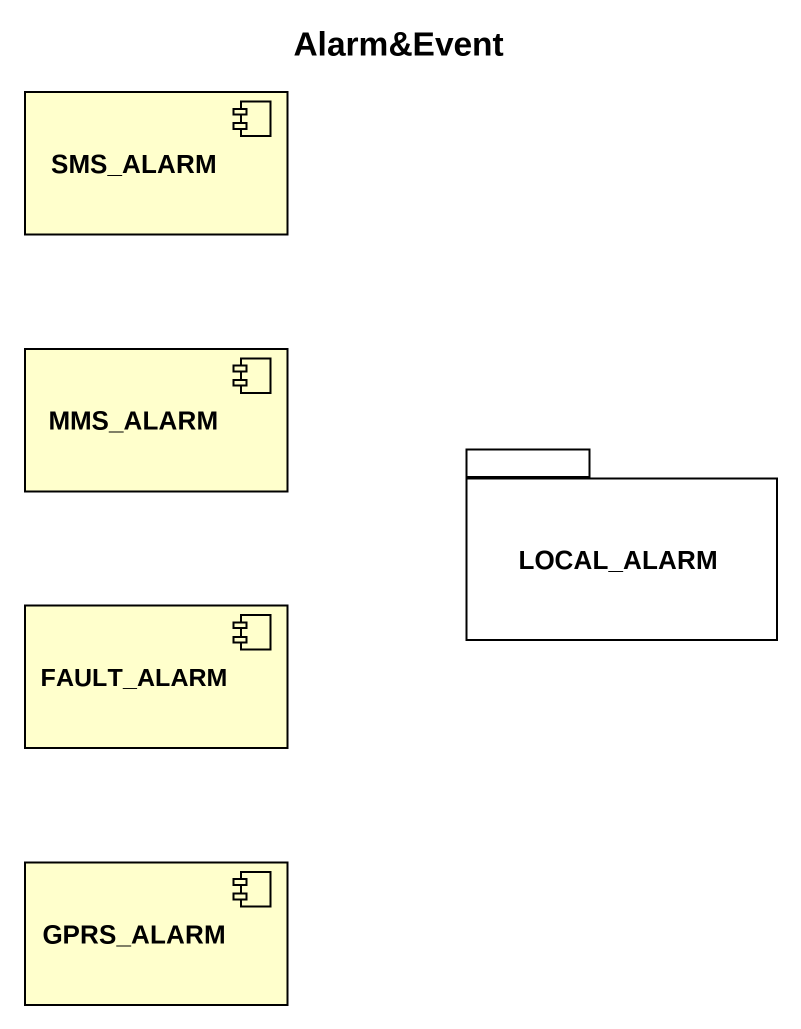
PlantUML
@startuml
title Alarm&Event
component SMS_ALARM
component MMS_ALARM
package LOCAL_ALARM {
}
component FAULT_ALARM
component GPRS_ALARM
@enduml
